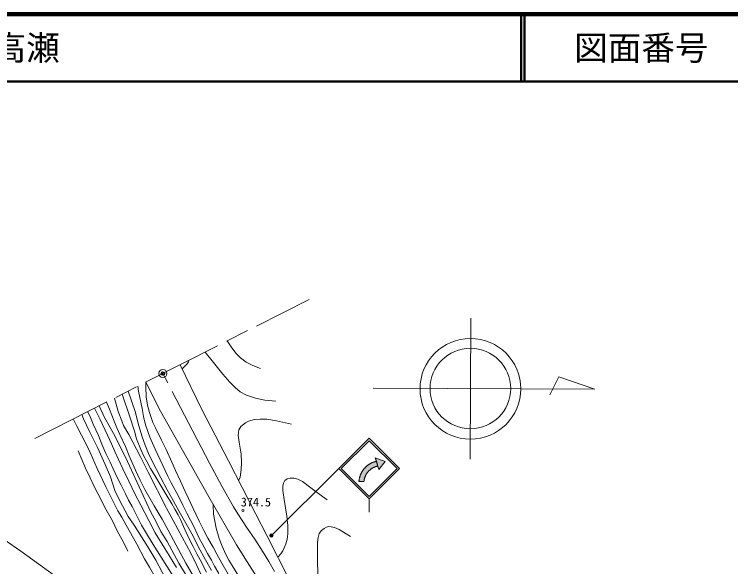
# Model space of a CAD drawing. Units: millimetres, scale not verified. Extents: x 40000 to 680000, y 20000 to 380000.
# Drawn here: x 433269 to 539924, y 297691 to 380000 of the extents above; entities that cross this region are included whole.
import ezdxf
from ezdxf.enums import TextEntityAlignment as Align

# ---------------------------------------------------------------- set-up
doc = ezdxf.new("R2010")
doc.units = ezdxf.units.MM
doc.header["$LTSCALE"] = 1000
doc.header["$PDMODE"] = 32
doc.header["$PDSIZE"] = 500
doc.linetypes.add('CHAIN', pattern=[18.5, 12, -1.5, 3.5, -1.5])
for name, color, linetype, lineweight in [('M-BGD', 7, 'Continuous', 13), ('M-BMK', 2, 'CHAIN', 13), ('M-BMK-SRVR', 3, 'Continuous', 13), ('M-STR-HTXT', 7, 'Continuous', 13), ('M-STR-STRC', 7, 'Continuous', 13), ('M-TTL', 2, 'Continuous', 140), ('M-TTL-LINE', 7, 'Continuous', 50)]:
    doc.layers.add(name, color=color, linetype=linetype, lineweight=lineweight)
doc.layers.add('M-OTRS', color=6, linetype='Continuous')
doc.layers.add('M-TTL-TXT', color=7, linetype='Continuous')
doc.styles.add('ＭＳ ゴシック', font='')
doc.styles.get('ＭＳ ゴシック').set_extended_font_data('MS Gothic')

msp = doc.modelspace()

# ---------------------------------------------------------------- hatches: boundary and pattern name
at = {"layer": 'M-STR-HTXT'}
msp.add_hatch(color=256, dxfattribs=at).paths.add_polyline_path([(471775, 302460, -0.41421), (471675, 302121, -0.41421), (471336, 302221, -1)])
at = {"layer": 'M-STR-STRC'}
for points in [[(487397, 312686), (487353, 312677), (487309, 312667), (487265, 312656), (487222, 312645), (487178, 312633), (487135, 312620), (487092, 312606), (487049, 312592), (487007, 312576), (486964, 312561), (486922, 312544), (486881, 312526), (486839, 312508), (486798, 312490), (486758, 312470), (486717, 312450), (486677, 312429), (486638, 312407), (486599, 312385), (486560, 312362), (486521, 312338), (486483, 312314), (486446, 312289), (486409, 312263), (486372, 312237), (486336, 312210), (486300, 312182), (486265, 312154), (486230, 312125), (486196, 312096), (486162, 312066), (486129, 312035), (486096, 312004), (486064, 311972), (486033, 311940), (486002, 311907), (485971, 311874), (485942, 311840), (485912, 311806), (485884, 311771), (485856, 311735), (485829, 311699), (485802, 311663), (485776, 311626), (485750, 311589), (485725, 311551), (485701, 311513), (485678, 311475), (485655, 311436), (485633, 311396), (485611, 311357), (485591, 311317), (485571, 311276), (485551, 311235), (485533, 311194), (485515, 311153), (485498, 311111), (485481, 311069), (485466, 311027), (485451, 310984), (485437, 310941), (485423, 310898), (485410, 310855), (485399, 310811), (485387, 310768), (485377, 310724), (485367, 310680), (485358, 310635), (485350, 310591), (485343, 310546), (485336, 310502), (485331, 310457), (485326, 310412), (485322, 310367), (485321, 310363), (484578, 310364), (484581, 310403), (484586, 310461), (484591, 310519), (484598, 310576), (484606, 310634), (484615, 310691), (484625, 310748), (484636, 310805), (484648, 310862), (484661, 310919), (484675, 310975), (484690, 311031), (484706, 311087), (484723, 311143), (484741, 311198), (484759, 311253), (484779, 311308), (484800, 311362), (484821, 311416), (484844, 311469), (484867, 311522), (484892, 311575), (484917, 311627), (484943, 311679), (484971, 311730), (484999, 311781), (485028, 311832), (485057, 311881), (485088, 311931), (485120, 311979), (485152, 312028), (485185, 312075), (485219, 312122), (485254, 312169), (485290, 312215), (485326, 312260), (485363, 312304), (485401, 312348), (485440, 312392), (485480, 312434), (485520, 312476), (485561, 312517), (485602, 312558), (485645, 312597), (485688, 312636), (485732, 312674), (485776, 312712), (485821, 312748), (485867, 312784), (485913, 312819), (485960, 312854), (486007, 312887), (486055, 312920), (486104, 312951), (486153, 312982), (486203, 313012), (486253, 313041), (486304, 313070), (486355, 313097), (486407, 313123), (486459, 313149), (486511, 313174), (486564, 313197), (486618, 313220), (486672, 313242), (486726, 313263), (486780, 313283), (486835, 313302), (486890, 313320), (486946, 313337), (487002, 313353), (487058, 313369), (487114, 313383), (487171, 313396), (487005, 313915), (488475, 313351), (487563, 312167)], [(487171, 313396), (487114, 313383), (487058, 313369), (487002, 313353), (486946, 313337), (486890, 313320), (486835, 313302), (486780, 313283), (486726, 313263), (486672, 313242), (486618, 313220), (486564, 313197), (486511, 313174), (486459, 313149), (486407, 313123), (486355, 313097), (486304, 313070), (486253, 313041), (486203, 313012), (486153, 312982), (486104, 312951), (486055, 312920), (486007, 312887), (485960, 312854), (485913, 312819), (485867, 312784), (485821, 312748), (485776, 312712), (485732, 312674), (485688, 312636), (485645, 312597), (485602, 312558), (485561, 312517), (485520, 312476), (485480, 312434), (485440, 312392), (485401, 312348), (485363, 312304), (485326, 312260), (485290, 312215), (485254, 312169), (485219, 312122), (485185, 312075), (485152, 312028), (485120, 311979), (485088, 311931), (485057, 311881), (485028, 311832), (484999, 311781), (484971, 311730), (484943, 311679), (484917, 311627), (484892, 311575), (484867, 311522), (484844, 311469), (484821, 311416), (484800, 311362), (484779, 311308), (484759, 311253), (484741, 311198), (484723, 311143), (484706, 311087), (484690, 311031), (484675, 310975), (484661, 310919), (484648, 310862), (484636, 310805), (484625, 310748), (484615, 310691), (484606, 310634), (484598, 310576), (484591, 310519), (484586, 310461), (484581, 310403), (484578, 310364), (485321, 310363), (485326, 310412), (485331, 310457), (485336, 310502), (485343, 310546), (485350, 310591), (485358, 310635), (485367, 310680), (485377, 310724), (485387, 310768), (485399, 310811), (485410, 310855), (485423, 310898), (485437, 310941), (485451, 310984), (485466, 311027), (485481, 311069), (485498, 311111), (485515, 311153), (485533, 311194), (485551, 311235), (485571, 311276), (485591, 311317), (485611, 311357), (485633, 311396), (485655, 311436), (485678, 311475), (485701, 311513), (485725, 311551), (485750, 311589), (485776, 311626), (485802, 311663), (485829, 311699), (485856, 311735), (485884, 311771), (485912, 311806), (485942, 311840), (485971, 311874), (486002, 311907), (486033, 311940), (486064, 311972), (486096, 312004), (486129, 312035), (486162, 312066), (486196, 312096), (486230, 312125), (486265, 312154), (486300, 312182), (486336, 312210), (486372, 312237), (486409, 312263), (486446, 312289), (486483, 312314), (486521, 312338), (486560, 312362), (486599, 312385), (486638, 312407), (486677, 312429), (486717, 312450), (486758, 312470), (486798, 312490), (486839, 312508), (486881, 312526), (486922, 312544), (486964, 312561), (487007, 312576), (487049, 312592), (487092, 312606), (487135, 312620), (487178, 312633), (487222, 312645), (487265, 312656), (487309, 312667), (487353, 312677), (487397, 312686)]]:
    msp.add_hatch(color=256, dxfattribs=at).paths.add_polyline_path(points)

# ---------------------------------------------------------------- linework, layer by layer
at = {"layer": 'M-BGD'}
for points in [[(464959, 331329), (465634, 330298), (466284, 329481), (466948, 328788), (467779, 328166), (468779, 327687), (469914, 327221)], [(472201, 322367), (470558, 322509), (469172, 322806), (467839, 323231), (466912, 323745), (466128, 324386), (465356, 325211), (464298, 326357), (462902, 328096), (461688, 329671)], [(474270, 295584), (470864, 302323), (469205, 305492), (465134, 313451), (461187, 321132), (457981, 327791)], [(458270, 327192), (458646, 327556), (458993, 327935), (459201, 328235), (459245, 328432)], [(463722, 296663), (463085, 297759), (462607, 298641), (462053, 299655), (461245, 301166), (460808, 301942), (460515, 302575), (460030, 303578), (459478, 304622), (458975, 305665), (458355, 306879), (457750, 308081), (456643, 310171), (456145, 311184), (454229, 315207), (453432, 317007), (452783, 318837), (452494, 320069), (452297, 321265), (451776, 323836), (451680, 324597)], [(470366, 294613), (467957, 298421), (466351, 300950), (462207, 308087), (455025, 320881), (452842, 325186)], [(465131, 296562), (464158, 298209), (463413, 299562), (462852, 300590), (462083, 301963), (461484, 303060), (460779, 304464), (459916, 306368), (459216, 307860), (458707, 308878), (457990, 310442), (457282, 312026), (456737, 313241), (455862, 315143), (455194, 316561), (454277, 318363), (453888, 319195), (453395, 320670), (453102, 321738), (452908, 323012), (452850, 324441), (452842, 325186)], [(461893, 296880), (460934, 298716), (460458, 299601), (459903, 300706), (459273, 301958), (458469, 303668), (458001, 304723), (457638, 305434), (457178, 306248), (456724, 307074), (455895, 308444), (454816, 310192), (454358, 311054), (453553, 312330), (452988, 313355), (452554, 314168), (452085, 315151), (451482, 316754), (451154, 317907), (450476, 320009), (449323, 323402)], [(462643, 297101), (461488, 299140), (460630, 300716), (459879, 302257), (458621, 304500), (458019, 305560), (457259, 306911), (456655, 308011), (456034, 309132), (455075, 310919), (454425, 312153), (453800, 313406), (453234, 314576), (452760, 315800), (452310, 317051), (451811, 318693), (451279, 320818), (450231, 323862)], [(459878, 296329), (458806, 298236), (457774, 300168), (456192, 303147), (455281, 304787), (454093, 306735), (453289, 308134), (452721, 309215), (452026, 310596), (451288, 312083), (450347, 314223), (449821, 315590), (448990, 317373), (448534, 318405), (448156, 319374), (447437, 321141), (446992, 322220)], [(448163, 322814), (448729, 320818), (449258, 319428), (449535, 318741), (450304, 317396), (452068, 314062), (453213, 311793), (455924, 306429), (457593, 303298), (459536, 299690), (460445, 297880), (461103, 296488)], [(445220, 321322), (446070, 319645), (447165, 317272), (447737, 316017), (448238, 314835), (448786, 313652), (449443, 312271), (450338, 310443), (451275, 308463), (452111, 306852), (453332, 304458), (454253, 302717), (455271, 301022), (456332, 299357), (457430, 297557)], [(445906, 321670), (446705, 319935), (447538, 318429), (448284, 317114), (450137, 313370), (453589, 305798), (454346, 304479), (455089, 302941), (456008, 301436), (457765, 298224), (459589, 295183)], [(458810, 283574), (458966, 283800), (459141, 284211), (459324, 284765), (459442, 286139), (459356, 286970), (459144, 288038), (458715, 289343), (457610, 292224), (456171, 295217), (455300, 296895), (454315, 298675), (453165, 300650), (451106, 303892), (450207, 305165), (448920, 307608), (448211, 309068), (447570, 311059), (446792, 312926), (445675, 315431), (444480, 317855), (443578, 319722), (443325, 320361)], [(457147, 295884), (453947, 300993), (452926, 302659), (452223, 303884), (451238, 305771), (450791, 306658), (450289, 307605), (449815, 308565), (449168, 309832), (448579, 311005), (448009, 312267), (447544, 313255), (446906, 314578), (446293, 315971), (445799, 317217), (445027, 318947), (444499, 320151), (444174, 320792)], [(457556, 288236), (457140, 289539), (456572, 291153), (455975, 292483), (454051, 296491), (453375, 297604), (452662, 298869), (451488, 301059), (451029, 301929), (449905, 303901), (449283, 305074), (448665, 306020), (446897, 309568), (445599, 312318), (444558, 314695), (443964, 315952), (442579, 318623), (442031, 319705)], [(466655, 310478), (466874, 311038), (467058, 312193), (467110, 313207), (467051, 314459), (466727, 316234), (466618, 317280), (466717, 318096), (467006, 318580), (467682, 319134), (468147, 319375), (469031, 319603), (469890, 319648), (470856, 319648), (472289, 319424), (474512, 318915)], [(442788, 314950), (443881, 312351), (444555, 310922), (445127, 309745), (445696, 308595), (446955, 306155), (447881, 304546), (448591, 303043), (449578, 301246), (450163, 300024)], [(472497, 299092), (472938, 299599), (473254, 300050), (473459, 300521), (473676, 301098), (473891, 301795), (474010, 302596), (474014, 303831), (473837, 305242), (473430, 307707), (473250, 309028), (473250, 309667), (473327, 310140), (473539, 310518), (473904, 310760), (474361, 310864), (474907, 310864), (475496, 310724), (476197, 310377), (477433, 309464), (479168, 308138), (479866, 307666)], [(469371, 291532), (468953, 292562), (468127, 294191), (467255, 295449), (466399, 296731), (465720, 297883), (465222, 298678), (464775, 299525), (464199, 300732), (463770, 301868), (463319, 303429), (462944, 305510), (462890, 306912)], [(478498, 296106), (478429, 298049), (478427, 301277), (478516, 302049), (478674, 302654), (479013, 303059), (479396, 303402), (479753, 303571), (480049, 303655), (480456, 303641), (480950, 303530), (481626, 303241), (483328, 302192)]]:
    msp.add_lwpolyline(points, dxfattribs=at)
msp.add_circle((467314, 306051), 150, dxfattribs=at)
at = {"layer": 'M-BMK'}
msp.add_line((436319, 316809), (477158, 337513), dxfattribs=at)
msp.add_lwpolyline([(471981, 296964), (471151, 298444), (470198, 300003), (469060, 301802), (467850, 303561), (466543, 305559), (465889, 306620), (464142, 309710), (462334, 313132), (455388, 326477)], dxfattribs=at)
at = {"layer": 'M-BMK-SRVR'}
for p, q in [((501225, 334737), (501124, 313737)), ((514341, 325980), (512982, 323305)), ((519703, 324148), (514341, 325980)), ((486674, 324307), (519703, 324148))]:
    msp.add_line(p, q, dxfattribs=at)
for centre, radius in [((501174, 324195), 7500), ((501174, 324237), 6000), ((455388, 326477), 600)]:
    msp.add_circle(centre, radius, dxfattribs=at)
at = {"layer": 'M-OTRS'}
msp.add_point((455388, 326477), dxfattribs=at)
at = {"layer": 'M-STR-HTXT'}
msp.add_line((471555, 302340), (481598, 312318), dxfattribs=at)
msp.add_lwpolyline([(429341, 303397), (434246, 300006), (445723, 291711)], dxfattribs=at)
msp.add_circle((471555, 302340), 250, dxfattribs=at)
at = {"layer": 'M-STR-STRC'}
for p, q in [((481598, 312318), (486098, 316818)), ((490598, 312318), (486098, 316818)), ((481952, 312318), (486098, 316464)), ((490245, 312318), (486098, 316464)), ((487563, 312167), (487005, 313915)), ((487005, 313915), (488475, 313351)), ((488475, 313351), (487563, 312167)), ((481598, 312318), (486098, 307817)), ((481952, 312318), (486098, 308171)), ((486098, 307818), (490598, 312318)), ((486098, 308171), (490245, 312318)), ((484578, 310364), (485321, 310363)), ((486098, 307817), (486098, 305818))]:
    msp.add_line(p, q, dxfattribs=at)
for points in [[(487005, 313915), (488475, 313351), (487563, 312167)], [(487005, 313915), (488475, 313351), (487563, 312167)], [(487171, 313396), (487005, 313915), (488475, 313351), (487563, 312167), (487397, 312686)], [(487171, 313396), (487397, 312686), (487397, 312686), (487353, 312677), (487309, 312667), (487265, 312656), (487222, 312645), (487178, 312633), (487135, 312620), (487092, 312606), (487049, 312592), (487007, 312576), (486964, 312561), (486922, 312544), (486881, 312526), (486839, 312508), (486798, 312490), (486758, 312470), (486717, 312450), (486677, 312429), (486638, 312407), (486599, 312385), (486560, 312362), (486521, 312338), (486483, 312314), (486446, 312289), (486409, 312263), (486372, 312237), (486336, 312210), (486300, 312182), (486265, 312154), (486230, 312125), (486196, 312096), (486162, 312066), (486129, 312035), (486096, 312004), (486064, 311972), (486033, 311940), (486002, 311907), (485971, 311874), (485942, 311840), (485912, 311806), (485884, 311771), (485856, 311735), (485829, 311699), (485802, 311663), (485776, 311626), (485750, 311589), (485725, 311551), (485701, 311513), (485678, 311475), (485655, 311436), (485633, 311396), (485611, 311357), (485591, 311317), (485571, 311276), (485551, 311235), (485533, 311194), (485515, 311153), (485498, 311111), (485481, 311069), (485466, 311027), (485451, 310984), (485437, 310941), (485423, 310898), (485410, 310855), (485399, 310811), (485387, 310768), (485377, 310724), (485367, 310680), (485358, 310635), (485350, 310591), (485343, 310546), (485336, 310502), (485331, 310457), (485326, 310412), (485322, 310367), (485321, 310363), (485321, 310363), (484578, 310364), (484578, 310364), (484581, 310403), (484586, 310461), (484591, 310519), (484598, 310576), (484606, 310634), (484615, 310691), (484625, 310748), (484636, 310805), (484648, 310862), (484661, 310919), (484675, 310975), (484690, 311031), (484706, 311087), (484723, 311143), (484741, 311198), (484759, 311253), (484779, 311308), (484800, 311362), (484821, 311416), (484844, 311469), (484867, 311522), (484892, 311575), (484917, 311627), (484943, 311679), (484971, 311730), (484999, 311781), (485028, 311832), (485057, 311881), (485088, 311931), (485120, 311979), (485152, 312028), (485185, 312075), (485219, 312122), (485254, 312169), (485290, 312215), (485326, 312260), (485363, 312304), (485401, 312348), (485440, 312392), (485480, 312434), (485520, 312476), (485561, 312517), (485602, 312558), (485645, 312597), (485688, 312636), (485732, 312674), (485776, 312712), (485821, 312748), (485867, 312784), (485913, 312819), (485960, 312854), (486007, 312887), (486055, 312920), (486104, 312951), (486153, 312982), (486203, 313012), (486253, 313041), (486304, 313070), (486355, 313097), (486407, 313123), (486459, 313149), (486511, 313174), (486564, 313197), (486618, 313220), (486672, 313242), (486726, 313263), (486780, 313283), (486835, 313302), (486890, 313320), (486946, 313337), (487002, 313353), (487058, 313369), (487114, 313383)]]:
    msp.add_lwpolyline(points, close=True, dxfattribs=at)
at = {"layer": 'M-TTL'}
msp.add_line((680000, 380000), (40000, 380000), dxfattribs=at)
at = {"layer": 'M-TTL-LINE'}
for p, q in [((508747, 380000), (508747, 370000)), ((509247, 380000), (509247, 370000)), ((40000, 370000), (680000, 370000))]:
    msp.add_line(p, q, dxfattribs=at)

# ---------------------------------------------------------------- texts
at = {"layer": 'M-BGD', "style": 'ＭＳ ゴシック'}
msp.add_text('374.5', height=1320, dxfattribs=at).set_placement((469242, 306272), align=Align.BOTTOM_CENTER)
at = {"layer": 'M-TTL-TXT', "style": 'ＭＳ ゴシック'}
msp.add_text('周南市大字高瀬', height=3666, dxfattribs=at).set_placement((405024, 375000), align=Align.MIDDLE_LEFT)
msp.add_text('図面番号', height=3666, dxfattribs=at).set_placement((526622, 375000), align=Align.MIDDLE_CENTER)

doc.saveas('drawing.dxf')
